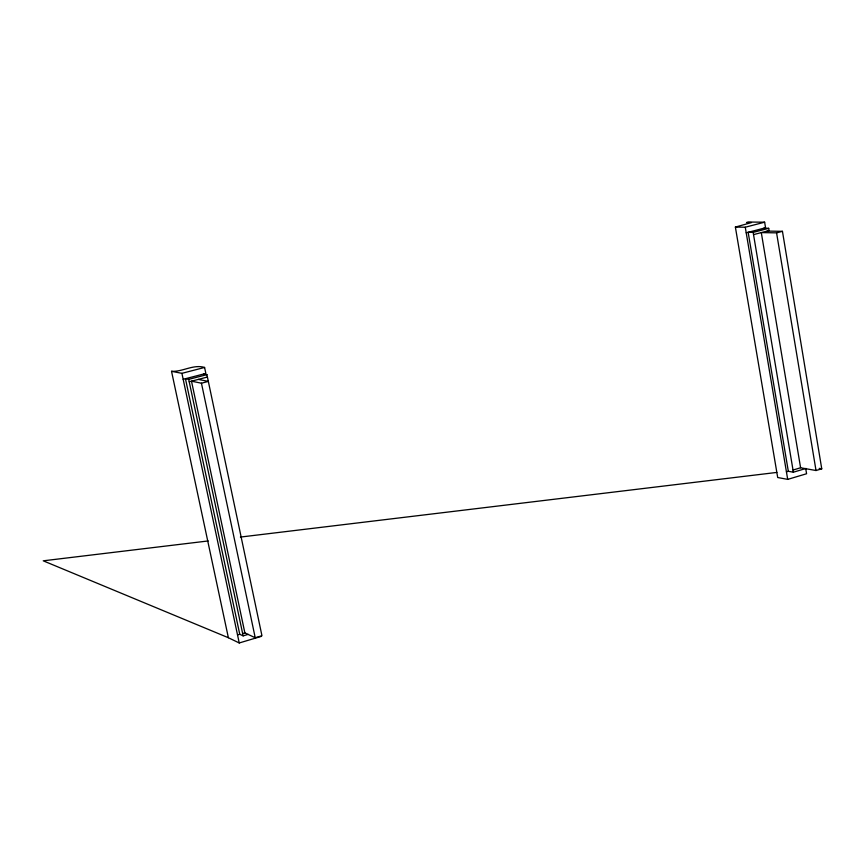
<?xml version="1.0" encoding="UTF-8"?>
<svg xmlns="http://www.w3.org/2000/svg" width="865" height="865" viewBox="0 0 865 865"><rect width="100%" height="100%" fill="white"/><g stroke="black" fill="none" stroke-linecap="round" stroke-linejoin="round"><path stroke-width="1.3" d="M242.643 633.558L244.871 632.899L255.229 637.754L261.954 635.743L206.908 374.642L203.589 374.004M793.01 470.041L800.601 467.781L816.019 470.517L821.75 468.819L782.447 231.333L767.114 231.085M208.206 540.949L43.25 560.823L228.382 637.732L239.237 642.965L261.295 636.391M746.214 232.804L765.568 227.765L764.638 222.197L748.474 222.035L746.56 222.532L751.49 222.575L735.38 227.084L777.7 477.512L787.701 479.383L806.58 473.75L805.748 468.743M237.529 634.921L239.746 634.261L243.141 635.872L248.201 634.359M786.436 471.847L788.329 471.284L793.378 472.204L806.007 468.441M183.175 379.313L205.848 373.421L204.594 367.452C193.446 364.024 182.569 371.982 171.529 371.312L228.382 637.732M239.746 634.261L185.456 378.729L188.711 379.378L206.908 374.642M788.329 471.284L748.16 232.296L753.155 232.382L768.682 228.338L769.05 230.577L753.534 234.62M189.219 381.779L207.416 377.032M244.871 632.899L191.5 381.184L201.448 383.206L208.346 381.4L198.323 379.411M800.601 467.781L761.297 232.599L776.575 232.858L782.447 231.333M171.529 371.312L181.91 373.334L204.594 367.452M735.38 227.084L745.273 227.214L764.638 222.197M240.394 537.068L776.846 472.42M763.633 228.263L768.682 228.338M819.177 468.365L821.75 468.819M188.711 379.378L243.141 635.872M181.91 373.334L239.237 642.965M201.448 383.206L255.229 637.754M753.155 232.382L793.378 472.204M745.273 227.214L787.701 479.383M776.575 232.858L816.019 470.517"/></g></svg>
